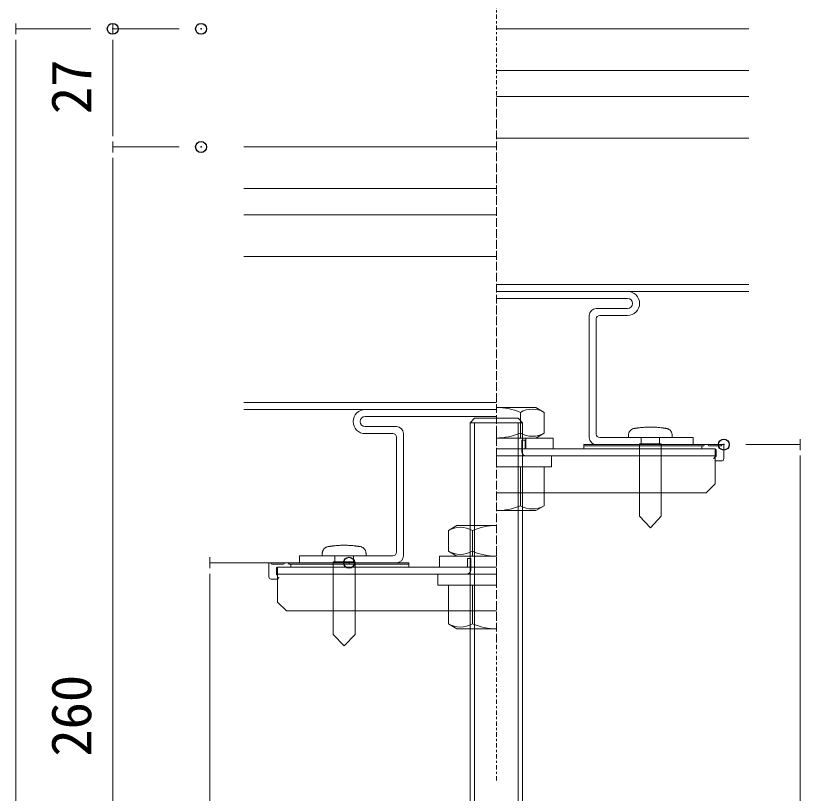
# Model space of a CAD drawing. Units: millimetres, scale not verified. Extents: x -1046 to 854, y -136 to 149.
# Drawn here: x -785.59 to -749.71, y -77.07 to -41.54 of the extents above; entities that cross this region are included whole.
import ezdxf
from ezdxf.enums import TextEntityAlignment as Align

# ---------------------------------------------------------------- set-up
doc = ezdxf.new("R2010")
doc.units = ezdxf.units.MM
doc.header["$PDMODE"] = 32
doc.header["$PDSIZE"] = 0.5
doc.linetypes.add('CHAIN1', pattern=[8, 5, -1, 1, -1])
doc.linetypes.add('DASHED1', pattern=[1.8, 1.2, -0.6])
for name, color, linetype, lineweight in [('0-0_一般', 2, 'Continuous', 9), ('0-1_A10_通り芯寸法', 1, 'Continuous', 9), ('0-2_外形線2', 2, 'Continuous', 9), ('0-4_0', 2, 'Continuous', 9)]:
    doc.layers.add(name, color=color, linetype=linetype, lineweight=lineweight)
doc.layers.add('0-3_作図', color=7, linetype='Continuous')
doc.layers.add('0-5_DEFPOINTS', color=7, linetype='Continuous')
doc.styles.add('ＭＳ ゴシック', font='')
doc.styles.get('ＭＳ ゴシック').set_extended_font_data('MS Gothic')

# ---------------------------------------------------------------- blocks, each defined once
blk = doc.blocks.new('_DOT')
at = {"layer": '0-4_0', "color": 7}
for p, q in [((-2.5, 0), (-5, 0)), ((-1.25, 0), (1.25, 0))]:
    blk.add_line(p, q, dxfattribs=at)
blk = doc.blocks.new('グループ-74-1')
at = {"layer": '0-0_一般'}
for p, q in [((-11082.46, -47995.75), (-10932.46, -47995.75)), ((-11082.46, -48003.75), (-10932.46, -48003.75)), ((-11082.46, -48015.25), (-11046.71, -48015.25)), ((-11082.46, -48023.25), (-11050.71, -48023.25)), ((-11046.71, -48027.25), (-11046.71, -48158.75)), ((-11038.71, -48023.25), (-11038.71, -48162.75)), ((-11157.46, -48162.75), (-11050.71, -48162.75)), ((-11157.46, -48170.75), (-11157.46, -48162.75)), ((-11157.46, -48170.75), (-11046.71, -48170.75))]:
    blk.add_line(p, q, dxfattribs=at)
for centre, radius, start, end in [((-11082.46, -48009.5), 13.75, 90, 270), ((-11082.46, -48009.5), 5.75, 90, 270), ((-11046.71, -48023.25), 8, 0, 90), ((-11050.71, -48027.25), 4, 0, 90), ((-11050.71, -48158.75), 4, 270, 0), ((-11046.71, -48162.75), 8, 270, 0)]:
    blk.add_arc(centre, radius, start, end, dxfattribs=at)
blk = doc.blocks.new('グループ-75-1')
at = {"layer": '0-0_一般', "linetype": 'CHAIN1'}
blk.add_line((-10932.46, -48419.5), (-10932.46, -47641.84), dxfattribs=at)
at = {"layer": '0-0_一般'}
for p, q in [((-10932.46, -47695.75), (-11221.21, -47695.75)), ((-10932.46, -47743.25), (-11221.21, -47743.25)), ((-10932.46, -47773.25), (-11221.21, -47773.25)), ((-10932.46, -47820.75), (-11221.21, -47820.75)), ((-10932.46, -47987.75), (-11221.21, -47987.75)), ((-10932.46, -47995.75), (-11221.21, -47995.75))]:
    blk.add_line(p, q, dxfattribs=at)
blk = doc.blocks.new('グループ-76-1')
at = {"layer": '0-0_一般', "linetype": 'CHAIN1'}
blk.add_line((-10932.46, -48262), (-10932.46, -47484.34), dxfattribs=at)
at = {"layer": '0-0_一般'}
for p, q in [((-10932.46, -47560.75), (-10643.71, -47560.75)), ((-10932.46, -47608.25), (-10643.71, -47608.25)), ((-10932.46, -47638.25), (-10643.71, -47638.25)), ((-10932.46, -47685.75), (-10643.71, -47685.75)), ((-10932.46, -47852.75), (-10643.71, -47852.75)), ((-10932.46, -47860.75), (-10643.71, -47860.75))]:
    blk.add_line(p, q, dxfattribs=at)
blk = doc.blocks.new('グループ-77-1')
at = {"layer": '0-0_一般'}
for p, q in [((-10782.46, -47860.75), (-10932.46, -47860.75)), ((-10782.46, -47868.75), (-10932.46, -47868.75)), ((-10782.46, -47880.25), (-10818.21, -47880.25)), ((-10826.21, -47888.25), (-10826.21, -48027.75)), ((-10818.21, -47892.25), (-10818.21, -48023.75)), ((-10782.46, -47888.25), (-10814.21, -47888.25)), ((-10707.46, -48027.75), (-10814.21, -48027.75)), ((-10707.46, -48035.75), (-10707.46, -48027.75)), ((-10707.46, -48035.75), (-10818.21, -48035.75))]:
    blk.add_line(p, q, dxfattribs=at)
for centre, radius, start, end in [((-10782.46, -47874.5), 13.75, 270, 90), ((-10782.46, -47874.5), 5.75, 270, 90), ((-10818.21, -47888.25), 8, 90, 180), ((-10814.21, -47892.25), 4, 90, 180), ((-10818.21, -48027.75), 8, 180, 270), ((-10814.21, -48023.75), 4, 180, 270)]:
    blk.add_arc(centre, radius, start, end, dxfattribs=at)
blk = doc.blocks.new('グループ-78-1')
at = {"layer": '0-2_外形線2'}
for name in ['グループ-76-1', 'グループ-75-1']:
    blk.add_blockref(name, (0, 0), dxfattribs=at)
at = {"layer": '0-3_作図'}
for name in ['グループ-77-1', 'グループ-74-1']:
    blk.add_blockref(name, (0, 0), dxfattribs=at)
blk = doc.blocks.new('グループ-117-1')
at = {"layer": '0-0_一般'}
for p, q in [((-10832.46, -48035.75), (-10832.46, -48040.75)), ((-10832.46, -48035.75), (-10673.96, -48035.75)), ((-10832.46, -48037.25), (-10697.46, -48037.25)), ((-10695.71, -48037.25), (-10697.46, -48037.25)), ((-10697.46, -48037.25), (-10697.46, -48040.75)), ((-10690.96, -48035.75), (-10693.96, -48035.75)), ((-10675.71, -48037.25), (-10689.21, -48037.25)), ((-10673.96, -48035.75), (-10672.46, -48035.75)), ((-10672.46, -48052), (-10672.46, -48035.75)), ((-10832.46, -48040.75), (-10682.22, -48040.75)), ((-10681.22, -48049.5), (-10681.22, -48041.75)), ((-10681.22, -48054.5), (-10674.96, -48054.5))]:
    blk.add_line(p, q, dxfattribs=at)
for centre, radius, start, end in [((-10695.71, -48036.5), 0.75, 270, 0), ((-10694.21, -48036.5), 0.75, 90, 180), ((-10690.71, -48036.5), 0.75, 0, 90), ((-10689.21, -48036.5), 0.75, 180, 270), ((-10675.71, -48036.5), 0.75, 270, 0), ((-10674.21, -48036.5), 0.75, 90, 180), ((-10682.22, -48041.75), 1, 0, 90), ((-10681.22, -48052), 2.5, 90, 119.79657), ((-10681.22, -48052), 2.5, 240.20343, 270), ((-10674.96, -48052), 2.5, 270, 0)]:
    blk.add_arc(centre, radius, start, end, dxfattribs=at)
at = {"layer": '0-0_一般', "linetype": 'DASHED1'}
blk.add_arc((-10681.22, -48052), 2.5, 119.79657, 240.20343, dxfattribs=at)
blk = doc.blocks.new('グループ-118-1')
at = {"layer": '0-0_一般'}
for p, q in [((-10898.71, -48040.75), (-10898.71, -48028.25)), ((-10767.04, -48034.75), (-10767.04, -48027.75)), ((-10745.83, -48027.75), (-10745.83, -48034.75)), ((-10903.21, -48030.75), (-10899.46, -48030.75)), ((-10903.21, -48043.75), (-10903.21, -48030.75)), ((-10899.46, -48030.75), (-10899.46, -48040)), ((-10898.71, -48040.75), (-10769.46, -48040.75)), ((-10682.46, -48048.75), (-10898.21, -48048.75)), ((-10682.46, -48080.75), (-10692.46, -48090.75)), ((-10932.46, -48090.75), (-10692.46, -48090.75))]:
    blk.add_line(p, q, dxfattribs=at)
for points in [[(-10779.49, -48019.96), (-10779.84, -48020.4), (-10780.16, -48020.86), (-10780.45, -48021.35), (-10780.7, -48021.85), (-10780.92, -48022.36), (-10781.09, -48022.87), (-10781.23, -48023.4), (-10781.33, -48023.91), (-10781.4, -48024.43), (-10781.43, -48024.94), (-10781.43, -48025.25), (-10781.43, -48025.37), (-10781.43, -48025.49), (-10781.43, -48025.61), (-10781.43, -48025.73), (-10781.43, -48025.85), (-10781.43, -48025.97), (-10781.43, -48026.09), (-10781.43, -48026.21), (-10781.43, -48026.33), (-10781.43, -48026.45), (-10781.43, -48026.57), (-10781.43, -48026.69), (-10781.43, -48026.81), (-10781.43, -48026.93), (-10781.43, -48027.05), (-10781.43, -48027.17), (-10781.43, -48027.29), (-10781.43, -48027.42), (-10781.43, -48027.54), (-10781.43, -48027.66), (-10780.85, -48027.75), (-10778.49, -48027.75), (-10776.14, -48027.75), (-10773.79, -48027.75), (-10771.43, -48027.75), (-10769.08, -48027.75), (-10766.73, -48027.75), (-10764.38, -48027.75)], [(-10760.7, -48015.84), (-10761.88, -48015.9), (-10763.05, -48015.97), (-10764.23, -48016.06), (-10765.4, -48016.16), (-10766.58, -48016.27), (-10767.76, -48016.4), (-10768.93, -48016.55), (-10769.19, -48016.58), (-10769.45, -48016.61), (-10769.71, -48016.65), (-10769.97, -48016.68), (-10770.23, -48016.71), (-10770.49, -48016.75), (-10770.75, -48016.78), (-10771.01, -48016.81), (-10771.27, -48016.85), (-10771.53, -48016.88), (-10771.79, -48016.91), (-10772.05, -48016.95), (-10772.31, -48016.98), (-10772.57, -48017.01), (-10772.83, -48017.04), (-10773.09, -48017.08), (-10773.35, -48017.11), (-10773.61, -48017.14), (-10773.87, -48017.18), (-10774.13, -48017.21), (-10774.39, -48017.24), (-10774.82, -48017.31), (-10775.32, -48017.41), (-10775.83, -48017.55), (-10776.33, -48017.73), (-10776.82, -48017.94), (-10777.31, -48018.19), (-10777.79, -48018.48), (-10778.25, -48018.8), (-10778.69, -48019.15), (-10779.1, -48019.54), (-10779.49, -48019.96)], [(-10736.67, -48017.68), (-10737.17, -48017.52), (-10737.67, -48017.38), (-10738.17, -48017.29), (-10738.55, -48017.24), (-10738.81, -48017.2), (-10739.07, -48017.17), (-10739.33, -48017.14), (-10739.59, -48017.1), (-10739.85, -48017.07), (-10740.11, -48017.04), (-10740.37, -48017), (-10740.62, -48016.97), (-10740.88, -48016.94), (-10741.14, -48016.9), (-10741.4, -48016.87), (-10741.66, -48016.84), (-10741.92, -48016.8), (-10742.18, -48016.77), (-10742.44, -48016.74), (-10742.7, -48016.7), (-10742.96, -48016.67), (-10743.22, -48016.64), (-10743.48, -48016.6), (-10743.74, -48016.57), (-10744.23, -48016.51), (-10745.4, -48016.37), (-10746.58, -48016.24), (-10747.76, -48016.13), (-10748.93, -48016.03), (-10750.11, -48015.95), (-10751.29, -48015.88), (-10752.46, -48015.83), (-10753.64, -48015.79), (-10754.82, -48015.76), (-10755.99, -48015.75), (-10757.17, -48015.75), (-10758.35, -48015.77), (-10759.52, -48015.8), (-10760.7, -48015.84)], [(-10731.43, -48027.75), (-10731.43, -48027.63), (-10731.43, -48027.51), (-10731.43, -48027.39), (-10731.43, -48027.26), (-10731.43, -48027.14), (-10731.43, -48027.02), (-10731.43, -48026.9), (-10731.43, -48026.78), (-10731.43, -48026.66), (-10731.43, -48026.54), (-10731.43, -48026.42), (-10731.43, -48026.3), (-10731.43, -48026.18), (-10731.43, -48026.06), (-10731.43, -48025.94), (-10731.43, -48025.82), (-10731.43, -48025.7), (-10731.43, -48025.58), (-10731.43, -48025.46), (-10731.43, -48025.34), (-10731.43, -48025.22), (-10731.44, -48024.81), (-10731.48, -48024.3), (-10731.56, -48023.78), (-10731.67, -48023.26), (-10731.82, -48022.74), (-10732, -48022.23), (-10732.22, -48021.72), (-10732.48, -48021.23), (-10732.78, -48020.75), (-10733.11, -48020.29), (-10733.48, -48019.85), (-10733.87, -48019.44), (-10734.29, -48019.06), (-10734.73, -48018.71), (-10735.2, -48018.4), (-10735.68, -48018.12), (-10736.17, -48017.88), (-10736.67, -48017.68)], [(-10764.38, -48027.75), (-10762.02, -48027.75), (-10759.67, -48027.75), (-10757.32, -48027.75), (-10754.96, -48027.75), (-10752.61, -48027.75), (-10750.26, -48027.75), (-10747.9, -48027.75), (-10745.55, -48027.75), (-10743.2, -48027.75), (-10740.85, -48027.75), (-10738.49, -48027.75), (-10736.14, -48027.75), (-10733.79, -48027.75), (-10731.43, -48027.75), (-10731.43, -48027.75)], [(-10932.46, -48040.75), (-10682.46, -48040.75), (-10682.46, -48080.75)]]:
    blk.add_lwpolyline(points, dxfattribs=at)
blk.add_lwpolyline([(-10743.93, -48034.75), (-10743.93, -48117.6), (-10756.43, -48130.75), (-10768.93, -48117.6), (-10768.93, -48034.75)], close=True, dxfattribs=at)
for centre, radius in [((-10898.21, -48043.75), 5), ((-10898.71, -48040), 0.75)]:
    blk.add_arc(centre, radius, 180, 270, dxfattribs=at)
at = {"layer": '0-4_0'}
for p, q in [((-10932.46, -47993.25), (-10932.46, -47998.93)), ((-10887.46, -47993.25), (-10932.46, -47993.25)), ((-10905.04, -48028.25), (-10905.04, -47998.93)), ((-10877.61, -47998.93), (-10887.46, -47993.25)), ((-10877.61, -48022.56), (-10877.61, -47998.93)), ((-10932.46, -48028.25), (-10932.46, -48022.56)), ((-10877.61, -48028.25), (-10932.46, -48028.25)), ((-10877.61, -48028.25), (-10932.46, -48028.25)), ((-10887.46, -48028.25), (-10932.46, -48028.25)), ((-10877.61, -48022.56), (-10887.46, -48028.25)), ((-10877.61, -48061.25), (-10932.46, -48061.25)), ((-10905.04, -48061.25), (-10905.04, -48105.56)), ((-10877.61, -48061.25), (-10877.61, -48105.56)), ((-10932.46, -48105.56), (-10932.46, -48111.25)), ((-10877.61, -48105.56), (-10887.46, -48111.25)), ((-10887.46, -48111.25), (-10932.46, -48111.25))]:
    blk.add_line(p, q, dxfattribs=at)
blk.add_lwpolyline([(-10867.46, -48040.75), (-10867.46, -48028.25), (-10932.46, -48028.25)], dxfattribs=at)
blk.add_lwpolyline([(-10869.49, -48061.25), (-10869.49, -48048.75), (-10932.46, -48048.75), (-10932.46, -48061.25)], close=True, dxfattribs=at)
for centre, radius, start, end in [((-10932.46, -48062.23), 68.98, 66.57346, 90), ((-10891.32, -48022.68), 27.42, 60.00001, 119.99999), ((-10932.46, -47959.27), 68.98, 270, 293.42654), ((-10891.32, -47998.81), 27.42, 240.00001, 299.99999), ((-10932.46, -48042.27), 68.98, 270, 293.42654), ((-10891.32, -48081.81), 27.42, 240.00001, 299.99999)]:
    blk.add_arc(centre, radius, start, end, dxfattribs=at)
at = {"layer": '0-0_一般'}
blk.add_blockref('グループ-117-1', (0, 0), dxfattribs=at)
blk = doc.blocks.new('グループ-119-1')
at = {"layer": '0-0_一般'}
for p, q in [((-11192.46, -48187), (-11192.46, -48170.75)), ((-11190.96, -48170.75), (-11192.46, -48170.75)), ((-11032.46, -48170.75), (-11190.96, -48170.75)), ((-11189.21, -48172.25), (-11175.71, -48172.25)), ((-11173.96, -48170.75), (-11170.96, -48170.75)), ((-11169.21, -48172.25), (-11167.46, -48172.25)), ((-11167.46, -48172.25), (-11167.46, -48175.75)), ((-11032.46, -48172.25), (-11167.46, -48172.25)), ((-11032.46, -48170.75), (-11032.46, -48175.75)), ((-11183.7, -48184.5), (-11183.7, -48176.75)), ((-11032.46, -48175.75), (-11182.7, -48175.75)), ((-11183.7, -48189.5), (-11189.96, -48189.5))]:
    blk.add_line(p, q, dxfattribs=at)
for centre, radius, start, end in [((-11190.71, -48171.5), 0.75, 0, 90), ((-11189.21, -48171.5), 0.75, 180, 270), ((-11175.71, -48171.5), 0.75, 270, 0), ((-11174.21, -48171.5), 0.75, 90, 180), ((-11170.71, -48171.5), 0.75, 0, 90), ((-11169.21, -48171.5), 0.75, 180, 270), ((-11182.7, -48176.75), 1, 90, 180), ((-11189.96, -48187), 2.5, 180, 270), ((-11183.7, -48187), 2.5, 60.20343, 90), ((-11183.7, -48187), 2.5, 270, 299.79657)]:
    blk.add_arc(centre, radius, start, end, dxfattribs=at)
at = {"layer": '0-0_一般', "linetype": 'DASHED1'}
blk.add_arc((-11183.7, -48187), 2.5, 299.79657, 60.20343, dxfattribs=at)
blk = doc.blocks.new('グループ-120-1')
at = {"layer": '0-0_一般'}
for p, q in [((-11117.04, -48169.75), (-11117.04, -48162.75)), ((-11095.83, -48162.75), (-11095.83, -48169.75)), ((-10965.46, -48165.75), (-10965.46, -48175)), ((-10961.71, -48165.75), (-10965.46, -48165.75)), ((-10961.71, -48178.75), (-10961.71, -48165.75)), ((-11182.46, -48175.75), (-11182.46, -48215.75)), ((-11182.46, -48175.75), (-10932.46, -48175.75)), ((-10966.21, -48175.75), (-10997.46, -48175.75)), ((-11182.46, -48183.75), (-10966.71, -48183.75)), ((-11170.46, -48183.75), (-11168.72, -48183.75)), ((-11182.46, -48215.75), (-11172.46, -48225.75)), ((-11172.46, -48225.75), (-10932.46, -48225.75))]:
    blk.add_line(p, q, dxfattribs=at)
for points in [[(-11110.7, -48150.84), (-11111.88, -48150.9), (-11113.05, -48150.97), (-11114.23, -48151.06), (-11115.4, -48151.16), (-11116.58, -48151.27), (-11117.76, -48151.4), (-11118.93, -48151.55), (-11119.19, -48151.58), (-11119.45, -48151.61), (-11119.71, -48151.65), (-11119.97, -48151.68), (-11120.23, -48151.71), (-11120.49, -48151.74), (-11120.75, -48151.78), (-11121.01, -48151.81), (-11121.27, -48151.84), (-11121.53, -48151.88), (-11121.79, -48151.91), (-11122.05, -48151.94), (-11122.31, -48151.98), (-11122.57, -48152.01), (-11122.83, -48152.04), (-11123.09, -48152.08), (-11123.35, -48152.11), (-11123.61, -48152.14), (-11123.87, -48152.18), (-11124.13, -48152.21), (-11124.39, -48152.24), (-11124.82, -48152.31), (-11125.32, -48152.41), (-11125.83, -48152.55), (-11126.33, -48152.73), (-11126.82, -48152.94), (-11127.31, -48153.19), (-11127.79, -48153.48), (-11128.25, -48153.8), (-11128.69, -48154.15), (-11129.1, -48154.54), (-11129.49, -48154.95)], [(-11086.67, -48152.68), (-11087.17, -48152.51), (-11087.67, -48152.38), (-11088.17, -48152.29), (-11088.55, -48152.23), (-11088.81, -48152.2), (-11089.07, -48152.17), (-11089.33, -48152.14), (-11089.59, -48152.1), (-11089.85, -48152.07), (-11090.11, -48152.04), (-11090.37, -48152), (-11090.62, -48151.97), (-11090.88, -48151.94), (-11091.14, -48151.9), (-11091.4, -48151.87), (-11091.66, -48151.84), (-11091.92, -48151.8), (-11092.18, -48151.77), (-11092.44, -48151.74), (-11092.7, -48151.7), (-11092.96, -48151.67), (-11093.22, -48151.64), (-11093.48, -48151.6), (-11093.74, -48151.57), (-11094.23, -48151.51), (-11095.4, -48151.37), (-11096.58, -48151.24), (-11097.76, -48151.13), (-11098.93, -48151.03), (-11100.11, -48150.95), (-11101.29, -48150.88), (-11102.46, -48150.83), (-11103.64, -48150.79), (-11104.82, -48150.76), (-11105.99, -48150.75), (-11107.17, -48150.75), (-11108.35, -48150.76), (-11109.52, -48150.79), (-11110.7, -48150.84)], [(-11081.43, -48162.75), (-11081.43, -48162.62), (-11081.43, -48162.5), (-11081.43, -48162.38), (-11081.43, -48162.26), (-11081.43, -48162.14), (-11081.43, -48162.02), (-11081.43, -48161.9), (-11081.43, -48161.78), (-11081.43, -48161.66), (-11081.43, -48161.54), (-11081.43, -48161.42), (-11081.43, -48161.3), (-11081.43, -48161.18), (-11081.43, -48161.06), (-11081.43, -48160.94), (-11081.43, -48160.82), (-11081.43, -48160.7), (-11081.43, -48160.58), (-11081.43, -48160.46), (-11081.43, -48160.34), (-11081.43, -48160.22), (-11081.44, -48159.81), (-11081.48, -48159.3), (-11081.56, -48158.78), (-11081.67, -48158.26), (-11081.82, -48157.74), (-11082, -48157.23), (-11082.22, -48156.72), (-11082.48, -48156.22), (-11082.78, -48155.74), (-11083.11, -48155.28), (-11083.48, -48154.85), (-11083.87, -48154.44), (-11084.29, -48154.06), (-11084.73, -48153.71), (-11085.2, -48153.4), (-11085.68, -48153.12), (-11086.17, -48152.88), (-11086.67, -48152.68)], [(-11129.49, -48154.95), (-11129.84, -48155.4), (-11130.16, -48155.86), (-11130.45, -48156.35), (-11130.7, -48156.85), (-11130.92, -48157.36), (-11131.09, -48157.87), (-11131.23, -48158.39), (-11131.33, -48158.91), (-11131.4, -48159.43), (-11131.43, -48159.94), (-11131.43, -48160.25), (-11131.43, -48160.37), (-11131.43, -48160.49), (-11131.43, -48160.61), (-11131.43, -48160.73), (-11131.43, -48160.85), (-11131.43, -48160.97), (-11131.43, -48161.09), (-11131.43, -48161.21), (-11131.43, -48161.33), (-11131.43, -48161.45), (-11131.43, -48161.57), (-11131.43, -48161.69), (-11131.43, -48161.81), (-11131.43, -48161.93), (-11131.43, -48162.05), (-11131.43, -48162.17), (-11131.43, -48162.29), (-11131.43, -48162.41), (-11131.43, -48162.53), (-11131.43, -48162.66), (-11130.85, -48162.75), (-11128.49, -48162.75), (-11126.14, -48162.75), (-11123.79, -48162.75), (-11121.43, -48162.75), (-11119.08, -48162.75), (-11116.73, -48162.75), (-11114.38, -48162.75)], [(-11114.38, -48162.75), (-11112.02, -48162.75), (-11109.67, -48162.75), (-11107.32, -48162.75), (-11104.96, -48162.75), (-11102.61, -48162.75), (-11100.26, -48162.75), (-11097.9, -48162.75), (-11095.55, -48162.75), (-11093.2, -48162.75), (-11090.85, -48162.75), (-11088.49, -48162.75), (-11086.14, -48162.75), (-11083.79, -48162.75), (-11081.43, -48162.75), (-11081.43, -48162.75)]]:
    blk.add_lwpolyline(points, dxfattribs=at)
blk.add_lwpolyline([(-11093.93, -48169.75), (-11093.93, -48252.59), (-11106.43, -48265.75), (-11118.93, -48252.59), (-11118.93, -48169.75)], close=True, dxfattribs=at)
for centre, radius in [((-10966.71, -48178.75), 5), ((-10966.21, -48175), 0.75)]:
    blk.add_arc(centre, radius, 270, 0, dxfattribs=at)
at = {"layer": '0-4_0'}
for p, q in [((-10987.31, -48133.93), (-10977.46, -48128.25)), ((-10987.31, -48157.56), (-10987.31, -48133.93)), ((-10932.46, -48128.25), (-10977.46, -48128.25)), ((-10959.88, -48163.25), (-10959.88, -48133.93)), ((-10932.46, -48133.93), (-10932.46, -48128.25)), ((-10997.46, -48163.25), (-10997.46, -48175.75)), ((-10932.46, -48163.25), (-10997.46, -48163.25)), ((-10987.31, -48157.56), (-10977.46, -48163.25)), ((-10932.46, -48163.25), (-10977.46, -48163.25)), ((-10932.46, -48157.56), (-10932.46, -48163.25)), ((-10987.31, -48196.25), (-10987.31, -48240.56)), ((-10932.46, -48196.25), (-10987.31, -48196.25)), ((-10959.88, -48196.25), (-10959.88, -48240.56)), ((-10987.31, -48240.56), (-10977.46, -48246.25)), ((-10932.46, -48246.25), (-10932.46, -48240.56)), ((-10932.46, -48246.25), (-10977.46, -48246.25))]:
    blk.add_line(p, q, dxfattribs=at)
blk.add_lwpolyline([(-10932.46, -48183.75), (-10999.49, -48183.75), (-10999.49, -48196.25), (-10932.46, -48196.25)], close=True, dxfattribs=at)
for centre, radius, start, end in [((-10973.6, -48157.68), 27.42, 60.00001, 119.99999), ((-10932.46, -48197.22), 68.98, 90, 113.42654), ((-10973.6, -48133.81), 27.42, 240.00001, 299.99999), ((-10932.46, -48094.27), 68.98, 246.57346, 270), ((-10973.6, -48216.81), 27.42, 240.00001, 299.99999), ((-10932.46, -48177.27), 68.98, 246.57346, 270)]:
    blk.add_arc(centre, radius, start, end, dxfattribs=at)
at = {"layer": '0-0_一般'}
blk.add_blockref('グループ-119-1', (0, 0), dxfattribs=at)

msp = doc.modelspace()

# ---------------------------------------------------------------- linework, layer by layer
at = {"layer": '0-0_一般'}
for p, q in [((-764.812, -60.137), (-764.612, -59.937)), ((-764.812, -60.137), (-764.812, -87.737)), ((-764.612, -59.937), (-762.612, -59.937)), ((-764.612, -60.137), (-764.612, -97.397)), ((-762.612, -59.937), (-762.412, -60.137)), ((-762.612, -60.137), (-762.612, -97.397))]:
    msp.add_line(p, q, dxfattribs=at)
msp.add_lwpolyline([(-764.812, -60.137), (-762.412, -60.137), (-762.412, -87.737)], dxfattribs=at)
at = {"layer": '0-1_A10_通り芯寸法'}
for p, q in [((-782.154, -42.137), (-785.59, -42.137)), ((-778.112, -42.137), (-781.154, -42.137)), ((-785.59, -43.137), (-785.59, -98.537)), ((-781.154, -46.537), (-781.154, -43.137)), ((-778.112, -47.537), (-781.154, -47.537)), ((-778.112, -47.537), (-781.154, -47.537)), ((-781.154, -48.537), (-781.154, -98.537)), ((-752.212, -61.137), (-749.714, -61.137)), ((-749.714, -62.137), (-749.714, -98.537)), ((-771.344, -66.537), (-776.714, -66.537)), ((-776.714, -67.537), (-776.714, -98.537))]:
    msp.add_line(p, q, dxfattribs=at)
at = {"layer": '0-5_DEFPOINTS'}
for p in [(-781.154, -42.137), (-777.112, -42.137), (-777.112, -47.537), (-753.212, -61.137), (-770.344, -66.537)]:
    msp.add_point(p, dxfattribs=at)

# ---------------------------------------------------------------- block references
at = {"layer": '0-1_A10_通り芯寸法', "xscale": 0.1999878, "yscale": 0.1999878}
for p, rotation in [((-785.59, -42.137), 90), ((-781.154, -42.137), 90), ((-781.154, -47.537), 270), ((-781.154, -47.537), 90), ((-749.714, -61.137), 90), ((-776.714, -66.537), 90)]:
    msp.add_blockref('_DOT', p, dxfattribs=dict(at, rotation=rotation))
at = {"layer": '0-2_外形線2', "xscale": 0.04, "yscale": 0.04}
msp.add_blockref('グループ-78-1', (-326.314, 1860.293), dxfattribs=at)
at = {"layer": '0-3_作図', "xscale": 0.04, "yscale": 0.04}
for name in ['グループ-118-1', 'グループ-120-1']:
    msp.add_blockref(name, (-326.314, 1860.293), dxfattribs=at)

# ---------------------------------------------------------------- texts
at = {"layer": '0-1_A10_通り芯寸法', "style": 'ＭＳ ゴシック'}
for s, p in [('27', (-781.587, -46.035)), ('260', (-781.587, -75.4))]:
    msp.add_text(s, height=1.833, rotation=90, dxfattribs=at).set_placement(p, align=Align.BOTTOM_LEFT)

doc.saveas('drawing.dxf')
